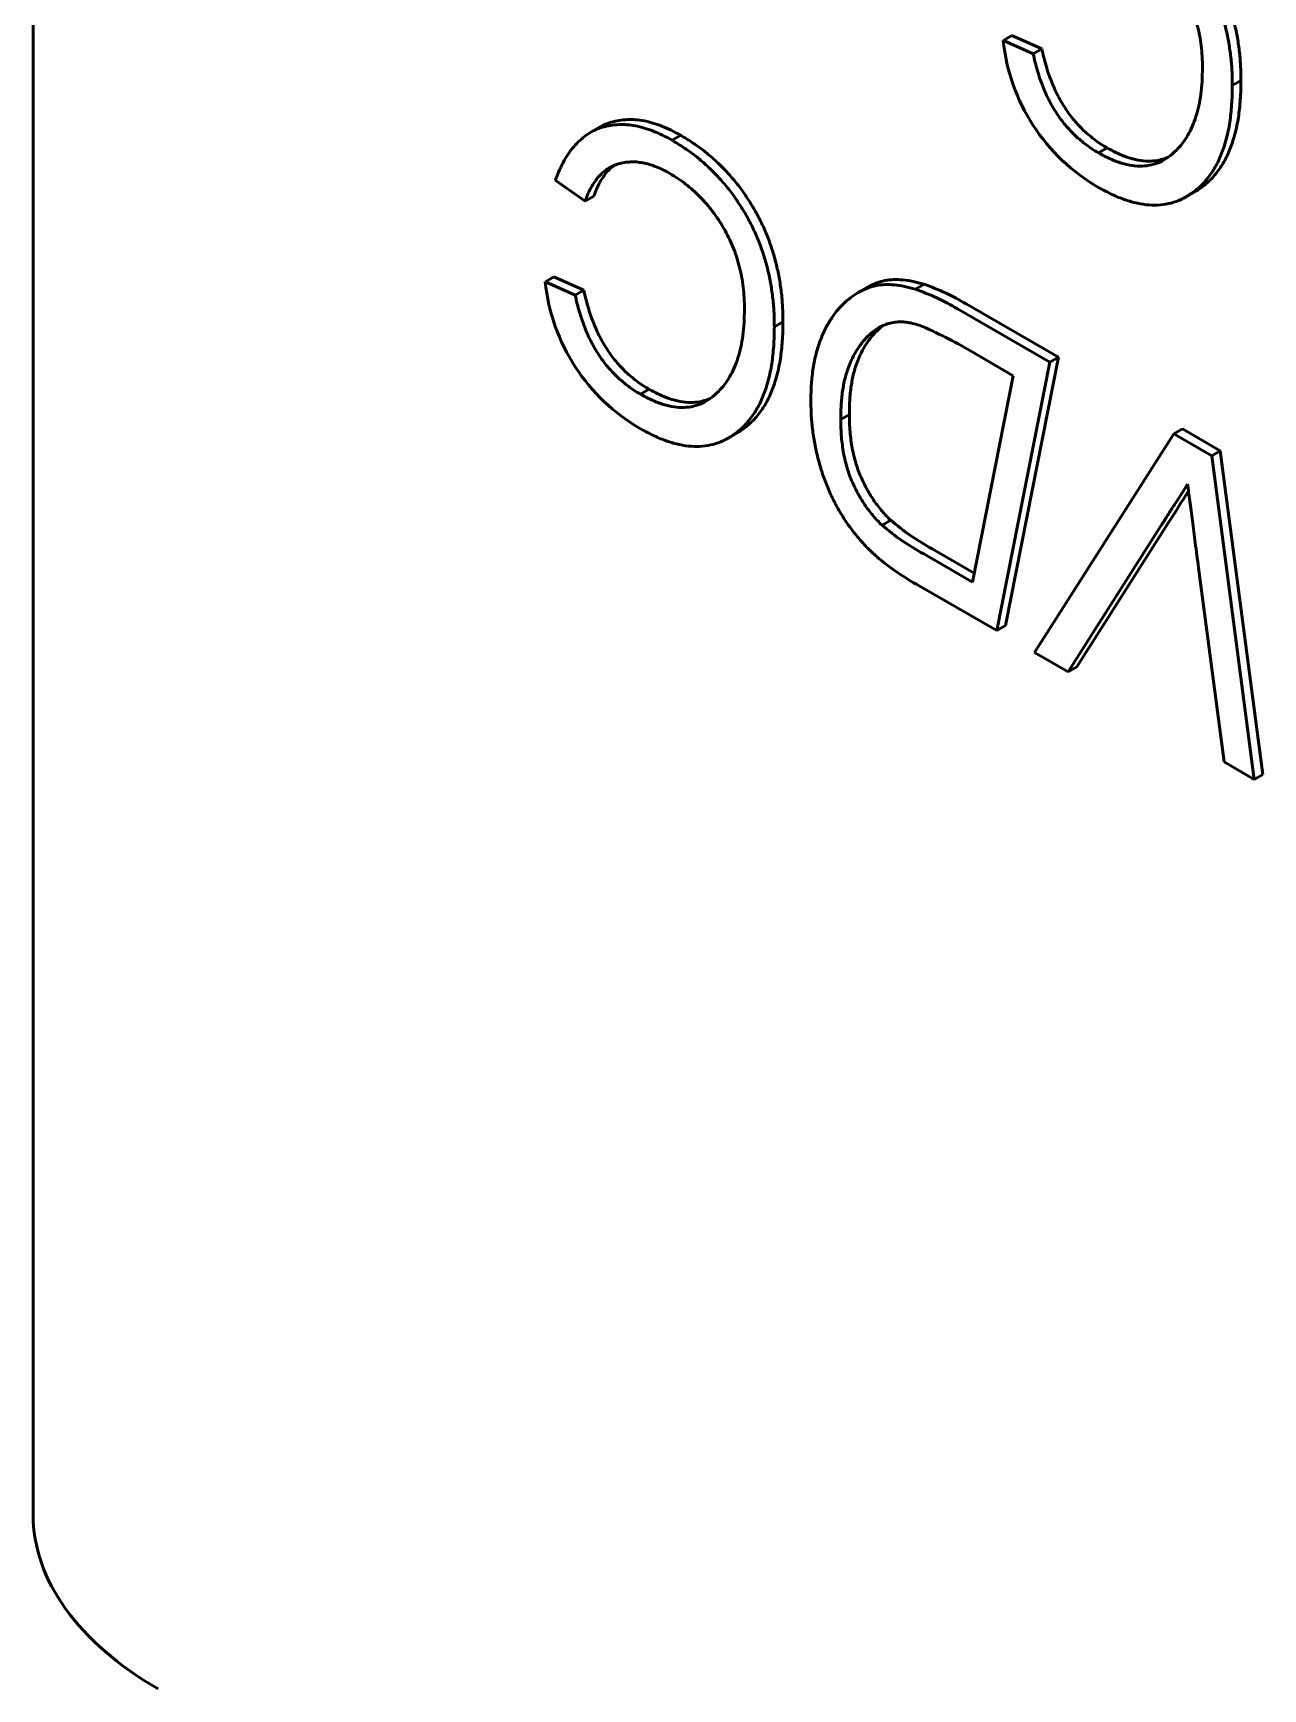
# Model space of a CAD drawing. Header units: millimetres. Extents: x 0 to 420, y 0 to 297.
# Drawn here: x 298.792 to 299.524, y 87.822 to 88.807 of the extents above; entities that cross this region are included whole.
import ezdxf

# ---------------------------------------------------------------- set-up
doc = ezdxf.new("R2010")
doc.units = ezdxf.units.MM
doc.header["$LTSCALE"] = 0.75
doc.layers.add('Visible', color=7, linetype='Continuous', lineweight=50)

msp = doc.modelspace()

# ---------------------------------------------------------------- linework, layer by layer
at = {"layer": 'Visible', "extrusion": (0, 0.816497, 0.57735)}
for p, q in [((298.79227, 87.92612), (298.79227, 92.64277)), ((299.36926, 88.80235), (299.37439, 88.80531)), ((299.36926, 88.80235), (299.38702, 88.79437)), ((299.37439, 88.80531), (299.39216, 88.79733)), ((299.38702, 88.79437), (299.39216, 88.79733)), ((299.50544, 88.77557), (299.51058, 88.77853)), ((299.12395, 88.74775), (299.12908, 88.75071)), ((299.17229, 88.74298), (299.17743, 88.74594)), ((299.42588, 88.73547), (299.43101, 88.73844)), ((299.12058, 88.70674), (299.10281, 88.71928)), ((299.47769, 88.70925), (299.48282, 88.71221)), ((299.48071, 88.71108), (299.48584, 88.71404)), ((299.12058, 88.70674), (299.12571, 88.70971)), ((299.09689, 88.65888), (299.10202, 88.66185)), ((299.10202, 88.66185), (299.11979, 88.65387)), ((299.09689, 88.65888), (299.11466, 88.65091)), ((299.11466, 88.65091), (299.11979, 88.65387)), ((299.28295, 88.65245), (299.28808, 88.65541)), ((299.31696, 88.6544), (299.32209, 88.65736)), ((299.342, 88.64272), (299.39689, 88.61102)), ((299.34713, 88.64568), (299.40202, 88.61399)), ((299.23308, 88.63211), (299.23821, 88.63507)), ((299.29084, 88.62853), (299.29597, 88.63149)), ((299.37518, 88.60305), (299.34977, 88.61772)), ((299.40202, 88.61399), (299.37045, 88.45446)), ((299.39689, 88.61102), (299.40202, 88.61399)), ((299.35088, 88.48034), (299.37518, 88.60305)), ((299.39689, 88.61102), (299.36531, 88.45149)), ((299.15351, 88.59201), (299.15864, 88.59497)), ((299.27255, 88.57709), (299.27768, 88.58005)), ((299.20533, 88.56579), (299.21046, 88.56875)), ((299.20834, 88.56762), (299.21348, 88.57058)), ((299.38789, 88.43846), (299.47066, 88.56844)), ((299.47066, 88.56844), (299.47579, 88.5714)), ((299.47066, 88.56844), (299.49317, 88.55544)), ((299.47579, 88.5714), (299.4983, 88.5584)), ((299.49317, 88.55544), (299.4983, 88.5584)), ((299.49317, 88.55544), (299.51849, 88.36306)), ((299.4983, 88.5584), (299.52362, 88.36602)), ((299.29716, 88.51417), (299.30229, 88.51713)), ((299.46753, 88.51574), (299.41288, 88.42996)), ((299.46239, 88.51278), (299.40775, 88.427)), ((299.32189, 88.49707), (299.35088, 88.48034)), ((299.32702, 88.50004), (299.35193, 88.48565)), ((299.50051, 88.37344), (299.48534, 88.48885)), ((299.36531, 88.45149), (299.31927, 88.47808)), ((299.36531, 88.45149), (299.37045, 88.45446)), ((299.40775, 88.427), (299.38789, 88.43846)), ((299.40775, 88.427), (299.41288, 88.42996)), ((299.51849, 88.36306), (299.50051, 88.37344)), ((299.51849, 88.36306), (299.52362, 88.36602))]:
    msp.add_line(p, q, dxfattribs=at)
at = {"layer": 'Visible', "extrusion": (2e-16, 0, -1)}
msp.add_arc((-299.48277, 88.81391), 0.11413, 299.87833, 354.18254, dxfattribs=at)
at = {"layer": 'Visible', "extrusion": (3e-16, -2e-16, -1)}
for centre, radius, start, end in [((-299.2104, 88.67045), 0.11413, 299.87833, 354.18254), ((-299.39394, 88.6142), 0.15524, 298.74768, 310.10369)]:
    msp.add_arc(centre, radius, start, end, dxfattribs=at)
at = {"layer": 'Visible'}
for centre, radius, start, end in [((299.27546, 88.53291), 0.12839, 58.78423, 71.13909), ((299.28059, 88.53587), 0.12839, 58.78423, 71.13909), ((299.22063, 88.39908), 0.25393, 59.4318, 67.15602), ((301.13672, 87.46473), 1.97252, 147.16347, 147.80323)]:
    msp.add_arc(centre, radius, start, end, dxfattribs=at)
at = {"layer": 'Visible', "extrusion": (1e-16, -2e-16, -1)}
for centre in [(-299.38973, 88.62207), (-299.39486, 88.62503)]:
    msp.add_arc(centre, 0.1422, 298.49002, 310.62651, dxfattribs=at)
at = {"layer": 'Visible', "extrusion": (4e-16, 0, -1)}
msp.add_ellipse((299.04627, 87.92612), major_axis=(-0.254, 0), ratio=0.57735, start_param=-0.785398, end_param=0, dxfattribs=at)
at = {"layer": 'Visible'}
for points, knots in [([(299.44979, 88.8894), (299.45207, 88.88803), (299.4565, 88.88534), (299.46299, 88.8807), (299.46911, 88.87566), (299.47486, 88.87014), (299.48026, 88.86428), (299.48532, 88.85801), (299.48997, 88.85128), (299.49426, 88.84422), (299.49813, 88.83682), (299.50148, 88.82914), (299.50429, 88.82124), (299.50661, 88.8131), (299.50838, 88.80474), (299.50967, 88.79615), (299.51045, 88.78733), (299.51053, 88.78151), (299.51058, 88.77853)], [0, 0, 0, 0, 0.067191, 0.131134, 0.192685, 0.25186, 0.309663, 0.366823, 0.423691, 0.481298, 0.539455, 0.598096, 0.658016, 0.720068, 0.784788, 0.852528, 0.92432, 1, 1, 1, 1]), ([(299.38702, 88.79437), (299.38739, 88.79267), (299.38812, 88.78934), (299.38951, 88.78439), (299.39099, 88.77965), (299.39267, 88.77511), (299.39449, 88.77076), (299.39649, 88.76661), (299.39867, 88.76265), (299.40101, 88.75887), (299.40352, 88.75528), (299.40619, 88.75187), (299.40905, 88.74869), (299.41208, 88.74565), (299.41529, 88.74281), (299.41868, 88.74014), (299.42222, 88.73766), (299.42465, 88.73621), (299.42588, 88.73547)], [0, 0, 0, 0, 0.073837, 0.143953, 0.211494, 0.275723, 0.337491, 0.397518, 0.455498, 0.513133, 0.570102, 0.6269, 0.684293, 0.743297, 0.804167, 0.866797, 0.932143, 1, 1, 1, 1]), ([(299.39216, 88.79733), (299.39253, 88.79563), (299.39325, 88.7923), (299.39464, 88.78735), (299.39613, 88.78262), (299.3978, 88.77807), (299.39962, 88.77372), (299.40162, 88.76957), (299.40381, 88.76561), (299.40615, 88.76184), (299.40866, 88.75825), (299.41132, 88.75483), (299.41419, 88.75166), (299.41721, 88.74861), (299.42043, 88.74577), (299.42381, 88.74311), (299.42735, 88.74063), (299.42978, 88.73917), (299.43101, 88.73844)], [0, 0, 0, 0, 0.073837, 0.143953, 0.211494, 0.275723, 0.337491, 0.397518, 0.455498, 0.513133, 0.570102, 0.6269, 0.684293, 0.743297, 0.804167, 0.866797, 0.932143, 1, 1, 1, 1]), ([(299.10281, 88.71928), (299.10364, 88.72136), (299.10526, 88.72545), (299.10808, 88.73102), (299.1112, 88.7359), (299.11455, 88.74021), (299.11824, 88.74378), (299.12216, 88.74678), (299.12636, 88.74915), (299.13084, 88.75083), (299.13552, 88.75189), (299.14035, 88.75241), (299.14532, 88.75231), (299.15044, 88.75167), (299.15572, 88.75033), (299.16111, 88.74854), (299.16665, 88.74609), (299.1704, 88.74402), (299.17229, 88.74298)], [0, 0, 0, 0, 0.074708, 0.146232, 0.215412, 0.28197, 0.346609, 0.409581, 0.471472, 0.532484, 0.592555, 0.651264, 0.709256, 0.766626, 0.824289, 0.881888, 0.940311, 1, 1, 1, 1]), ([(299.12908, 88.75071), (299.12989, 88.75118), (299.13212, 88.75235), (299.13597, 88.7538), (299.14065, 88.75485), (299.14548, 88.75537), (299.15046, 88.75527), (299.15557, 88.75464), (299.16085, 88.7533), (299.16624, 88.7515), (299.17179, 88.74905), (299.17553, 88.74698), (299.17742, 88.74594)], [0.43538, 0.43538, 0.43538, 0.43538, 0.4714719, 0.5324844, 0.5925553, 0.6512637, 0.7092563, 0.7666259, 0.8242887, 0.8818877, 0.9403108, 1, 1, 1, 1]), ([(299.17094, 88.72325), (299.16955, 88.72402), (299.16679, 88.72555), (299.16272, 88.7273), (299.15873, 88.72869), (299.15487, 88.72958), (299.15107, 88.73017), (299.14742, 88.73016), (299.14384, 88.72982), (299.14039, 88.72903), (299.13709, 88.72782), (299.13404, 88.7261), (299.13119, 88.72399), (299.12855, 88.72146), (299.12622, 88.71839), (299.12409, 88.71494), (299.12216, 88.71108), (299.12111, 88.7082), (299.12058, 88.70674)], [0, 0, 0, 0, 0.060714, 0.120473, 0.179174, 0.238193, 0.296791, 0.355884, 0.416315, 0.477655, 0.539918, 0.602208, 0.66495, 0.728859, 0.793839, 0.860382, 0.929196, 1, 1, 1, 1]), ([(299.1378, 88.72803), (299.13731, 88.72767), (299.1359, 88.72655), (299.13368, 88.72442), (299.13135, 88.72136), (299.12922, 88.71791), (299.12729, 88.71404), (299.12624, 88.71116), (299.12571, 88.70971)], [0.6328879, 0.6328879, 0.6328879, 0.6328879, 0.6649497, 0.7288585, 0.7938393, 0.8603818, 0.9291956, 1, 1, 1, 1]), ([(299.11979, 88.65387), (299.12016, 88.65216), (299.12088, 88.64884), (299.12227, 88.64389), (299.12376, 88.63915), (299.12543, 88.63461), (299.12725, 88.63026), (299.12925, 88.62611), (299.13144, 88.62215), (299.13378, 88.61837), (299.13629, 88.61478), (299.13895, 88.61137), (299.14182, 88.60819), (299.14484, 88.60515), (299.14806, 88.60231), (299.15144, 88.59964), (299.15499, 88.59716), (299.15741, 88.59571), (299.15864, 88.59497)], [0, 0, 0, 0, 0.073837, 0.143953, 0.211494, 0.275723, 0.337491, 0.397518, 0.455498, 0.513133, 0.570102, 0.6269, 0.684293, 0.743297, 0.804167, 0.866797, 0.932143, 1, 1, 1, 1]), ([(299.28808, 88.65541), (299.28847, 88.65563), (299.29037, 88.65669), (299.29386, 88.65829), (299.29879, 88.65966), (299.30399, 88.66031), (299.30962, 88.66005), (299.31567, 88.65916), (299.31992, 88.65797), (299.32209, 88.65736)], [0.6629098, 0.6629098, 0.6629098, 0.6629098, 0.6768704, 0.7313226, 0.783261, 0.8344571, 0.8872835, 0.9424455, 1, 1, 1, 1]), ([(299.11466, 88.65091), (299.11503, 88.6492), (299.11575, 88.64588), (299.11714, 88.64093), (299.11863, 88.63619), (299.1203, 88.63164), (299.12212, 88.62729), (299.12412, 88.62315), (299.12631, 88.61919), (299.12865, 88.61541), (299.13116, 88.61182), (299.13382, 88.6084), (299.13669, 88.60523), (299.13971, 88.60219), (299.14293, 88.59934), (299.14631, 88.59668), (299.14985, 88.5942), (299.15228, 88.59275), (299.15351, 88.59201)], [0, 0, 0, 0, 0.073837, 0.143953, 0.211494, 0.275723, 0.337491, 0.397518, 0.455498, 0.513133, 0.570102, 0.6269, 0.684293, 0.743297, 0.804167, 0.866797, 0.932143, 1, 1, 1, 1]), ([(299.30496, 88.63487), (299.30368, 88.63465), (299.30109, 88.6342), (299.29746, 88.63285), (299.29401, 88.63098), (299.29191, 88.62935), (299.29084, 88.62853)], [0, 0, 0, 0, 0.241085, 0.488237, 0.73986, 1, 1, 1, 1]), ([(299.31921, 88.63308), (299.31787, 88.63346), (299.31525, 88.6342), (299.31152, 88.63492), (299.30809, 88.63515), (299.30599, 88.63496), (299.30496, 88.63487)], [0, 0, 0, 0, 0.270181, 0.526571, 0.768237, 1, 1, 1, 1]), ([(299.29084, 88.62853), (299.28949, 88.62728), (299.28677, 88.62476), (299.28327, 88.62014), (299.28011, 88.61494), (299.27743, 88.60902), (299.27521, 88.60237), (299.27365, 88.59479), (299.27272, 88.58633), (299.27261, 88.58022), (299.27255, 88.57709)], [0, 0, 0, 0, 0.1147, 0.231253, 0.348772, 0.469431, 0.593658, 0.722866, 0.858126, 1, 1, 1, 1]), ([(299.29597, 88.63149), (299.29462, 88.63024), (299.2919, 88.62772), (299.2884, 88.6231), (299.28525, 88.6179), (299.28256, 88.61199), (299.28034, 88.60533), (299.27878, 88.59775), (299.27785, 88.58929), (299.27774, 88.58318), (299.27768, 88.58005)], [0, 0, 0, 0, 0.1147, 0.231253, 0.348772, 0.469431, 0.593658, 0.722866, 0.858126, 1, 1, 1, 1]), ([(299.29395, 88.49547), (299.29193, 88.49733), (299.28794, 88.50099), (299.28233, 88.50726), (299.27719, 88.51401), (299.27252, 88.52117), (299.26833, 88.5287), (299.26472, 88.53656), (299.26163, 88.54471), (299.25917, 88.5531), (299.25719, 88.56169), (299.25578, 88.5704), (299.25494, 88.57923), (299.25484, 88.585), (299.25479, 88.58795)], [0, 0, 0, 0, 0.080974, 0.159821, 0.237101, 0.314559, 0.392266, 0.470907, 0.551044, 0.634479, 0.720849, 0.810047, 0.90273, 1, 1, 1, 1]), ([(299.27255, 88.57709), (299.27258, 88.57532), (299.27263, 88.57187), (299.27292, 88.56674), (299.27349, 88.56178), (299.27421, 88.55703), (299.27519, 88.55245), (299.27641, 88.54805), (299.27777, 88.54385), (299.27943, 88.53983), (299.28124, 88.536), (299.28313, 88.53233), (299.2852, 88.52885), (299.28734, 88.52555), (299.28962, 88.52242), (299.29202, 88.51949), (299.29453, 88.51669), (299.29628, 88.51501), (299.29716, 88.51417)], [0, 0, 0, 0, 0.086682, 0.168274, 0.245111, 0.317334, 0.386095, 0.450577, 0.512121, 0.571266, 0.628175, 0.683804, 0.73763, 0.790853, 0.842657, 0.895089, 0.947226, 1, 1, 1, 1]), ([(299.27768, 88.58005), (299.27771, 88.57828), (299.27777, 88.57483), (299.27805, 88.56971), (299.27862, 88.56474), (299.27934, 88.55999), (299.28032, 88.55541), (299.28154, 88.55101), (299.28291, 88.54681), (299.28456, 88.54279), (299.28637, 88.53896), (299.28826, 88.53529), (299.29033, 88.53182), (299.29247, 88.52851), (299.29476, 88.52539), (299.29715, 88.52245), (299.29966, 88.51965), (299.30141, 88.51797), (299.30229, 88.51713)], [0, 0, 0, 0, 0.086682, 0.168274, 0.245111, 0.317334, 0.386095, 0.450577, 0.512121, 0.571266, 0.628175, 0.683804, 0.73763, 0.790853, 0.842657, 0.895089, 0.947226, 1, 1, 1, 1])]:
    msp.add_open_spline(points, degree=3, knots=knots, dxfattribs=at)
at = {"layer": 'Visible', "extrusion": (-2.6193e-12, -1.9487e-12, -1)}
msp.add_open_spline([(299.44466, 88.88644), (299.44694, 88.88506), (299.45137, 88.88237), (299.45786, 88.87774), (299.46398, 88.8727), (299.46972, 88.86718), (299.47512, 88.86131), (299.48018, 88.85505), (299.48483, 88.84832), (299.48913, 88.84125), (299.493, 88.83385), (299.49635, 88.82618), (299.49915, 88.81827), (299.50148, 88.81014), (299.50325, 88.80178), (299.50454, 88.79319), (299.50532, 88.78436), (299.5054, 88.77855), (299.50544, 88.77557)], degree=3, knots=[0, 0, 0, 0, 0.067191, 0.131134, 0.192685, 0.25186, 0.309663, 0.366823, 0.423691, 0.481298, 0.539455, 0.598096, 0.658016, 0.720068, 0.784788, 0.852528, 0.92432, 1, 1, 1, 1], dxfattribs=at)
at = {"layer": 'Visible', "extrusion": (4.0038e-12, 2.2034e-12, -1)}
msp.add_open_spline([(299.48768, 88.78607), (299.48765, 88.78827), (299.48759, 88.79252), (299.48698, 88.799), (299.48606, 88.80527), (299.48469, 88.8114), (299.48296, 88.81734), (299.48087, 88.82311), (299.47834, 88.82871), (299.47544, 88.83411), (299.47224, 88.83926), (299.46879, 88.84414), (299.4651, 88.84868), (299.46119, 88.85296), (299.45704, 88.85687), (299.45266, 88.8605), (299.44806, 88.86386), (299.44491, 88.86575), (299.4433, 88.86671)], degree=3, knots=[0, 0, 0, 0, 0.076554, 0.14849, 0.217041, 0.281998, 0.344266, 0.404497, 0.463309, 0.522232, 0.580564, 0.637771, 0.695076, 0.752725, 0.811565, 0.871926, 0.934728, 1, 1, 1, 1], dxfattribs=at)
at = {"layer": 'Visible', "extrusion": (-2.98661e-11, 6.8422e-12, -1)}
msp.add_open_spline([(299.47217, 88.73706), (299.47342, 88.73839), (299.47591, 88.74105), (299.47901, 88.74585), (299.48175, 88.75109), (299.48388, 88.75701), (299.48559, 88.76343), (299.48682, 88.7704), (299.48754, 88.77799), (299.48763, 88.78335), (299.48768, 88.78607)], degree=3, knots=[0, 0, 0, 0, 0.121764, 0.243133, 0.364214, 0.486457, 0.610019, 0.736748, 0.866079, 1, 1, 1, 1], dxfattribs=at)
at = {"layer": 'Visible', "extrusion": (-1.4665e-12, 3.4271e-12, -1)}
msp.add_open_spline([(299.50544, 88.77557), (299.50543, 88.77362), (299.5054, 88.76975), (299.50506, 88.76419), (299.50463, 88.75879), (299.50394, 88.75368), (299.50309, 88.74878), (299.502, 88.74417), (299.50072, 88.73979), (299.49929, 88.73562), (299.49764, 88.73171), (299.49584, 88.72801), (299.49378, 88.7246), (299.49157, 88.72139), (299.48917, 88.71841), (299.48652, 88.71574), (299.48374, 88.71324), (299.48172, 88.7118), (299.48071, 88.71108)], degree=3, knots=[0, 0, 0, 0, 0.068463, 0.135799, 0.201641, 0.266589, 0.330301, 0.39299, 0.454706, 0.516365, 0.576919, 0.637281, 0.697396, 0.757601, 0.817674, 0.878006, 0.938845, 1, 1, 1, 1], dxfattribs=at)
at = {"layer": 'Visible', "extrusion": (-3.4691e-12, 8.897e-13, -1)}
msp.add_open_spline([(299.51058, 88.77853), (299.51056, 88.77658), (299.51054, 88.77271), (299.5102, 88.76715), (299.50976, 88.76175), (299.50907, 88.75664), (299.50822, 88.75174), (299.50713, 88.74714), (299.50586, 88.74276), (299.50443, 88.73858), (299.50277, 88.73467), (299.50097, 88.73097), (299.49891, 88.72756), (299.4967, 88.72435), (299.4943, 88.72138), (299.49166, 88.71871), (299.48887, 88.71621), (299.48685, 88.71477), (299.48584, 88.71404)], degree=3, knots=[0, 0, 0, 0, 0.068463, 0.135799, 0.201641, 0.266589, 0.330301, 0.39299, 0.454706, 0.516365, 0.576919, 0.637281, 0.697396, 0.757601, 0.817674, 0.878006, 0.938845, 1, 1, 1, 1], dxfattribs=at)
at = {"layer": 'Visible', "extrusion": (-4.2503e-12, -3.8683e-12, -1)}
msp.add_open_spline([(299.17229, 88.74298), (299.17457, 88.7416), (299.179, 88.73891), (299.18549, 88.73427), (299.19161, 88.72923), (299.19736, 88.72371), (299.20276, 88.71785), (299.20782, 88.71159), (299.21247, 88.70486), (299.21676, 88.69779), (299.22063, 88.69039), (299.22398, 88.68271), (299.22679, 88.67481), (299.22911, 88.66667), (299.23088, 88.65832), (299.23217, 88.64972), (299.23295, 88.6409), (299.23303, 88.63509), (299.23308, 88.63211)], degree=3, knots=[0, 0, 0, 0, 0.067191, 0.131134, 0.192685, 0.25186, 0.309663, 0.366823, 0.423691, 0.481298, 0.539455, 0.598096, 0.658016, 0.720068, 0.784788, 0.852528, 0.92432, 1, 1, 1, 1], dxfattribs=at)
at = {"layer": 'Visible', "extrusion": (-1.8978e-12, -1.5531e-12, -1)}
msp.add_open_spline([(299.17742, 88.74594), (299.1797, 88.74456), (299.18414, 88.74187), (299.19062, 88.73723), (299.19674, 88.73219), (299.20249, 88.72667), (299.20789, 88.72081), (299.21295, 88.71455), (299.2176, 88.70782), (299.22189, 88.70075), (299.22576, 88.69335), (299.22911, 88.68568), (299.23192, 88.67777), (299.23424, 88.66963), (299.23601, 88.66128), (299.23731, 88.65268), (299.23808, 88.64386), (299.23816, 88.63805), (299.23821, 88.63507)], degree=3, knots=[0, 0, 0, 0, 0.067191, 0.131134, 0.192685, 0.25186, 0.309663, 0.366823, 0.423691, 0.481298, 0.539455, 0.598096, 0.658016, 0.720068, 0.784788, 0.852528, 0.92432, 1, 1, 1, 1], dxfattribs=at)
at = {"layer": 'Visible', "extrusion": (3.8e-15, 8.8558e-12, -1)}
msp.add_open_spline([(299.42588, 88.73547), (299.42821, 88.7342), (299.43279, 88.7317), (299.43948, 88.72925), (299.44584, 88.72777), (299.45184, 88.72744), (299.45748, 88.72821), (299.4628, 88.73003), (299.46776, 88.73296), (299.47068, 88.73567), (299.47217, 88.73706)], degree=3, knots=[0, 0, 0, 0, 0.127954, 0.251949, 0.372493, 0.492183, 0.613003, 0.73653, 0.86526, 1, 1, 1, 1], dxfattribs=at)
at = {"layer": 'Visible', "extrusion": (-6.9666e-12, 3.994e-13, -1)}
msp.add_open_spline([(299.43101, 88.73844), (299.43334, 88.73716), (299.43793, 88.73466), (299.44461, 88.73221), (299.45097, 88.73074), (299.45697, 88.7304), (299.46248, 88.73115), (299.46585, 88.73228), (299.46742, 88.73297)], degree=3, knots=[0, 0, 0, 0, 0.1279535, 0.2519488, 0.3724932, 0.4921835, 0.6130034, 0.7278069, 0.7278069, 0.7278069, 0.7278069], dxfattribs=at)
at = {"layer": 'Visible', "extrusion": (-5.0048e-12, -2.7542e-12, -1)}
msp.add_open_spline([(299.21531, 88.64261), (299.21528, 88.6448), (299.21523, 88.64905), (299.21461, 88.65554), (299.21369, 88.66181), (299.21232, 88.66794), (299.21059, 88.67388), (299.2085, 88.67965), (299.20597, 88.68524), (299.20308, 88.69065), (299.19987, 88.6958), (299.19642, 88.70067), (299.19273, 88.70522), (299.18882, 88.7095), (299.18467, 88.71341), (299.18029, 88.71704), (299.17569, 88.7204), (299.17254, 88.72229), (299.17094, 88.72325)], degree=3, knots=[0, 0, 0, 0, 0.076554, 0.14849, 0.217041, 0.281998, 0.344266, 0.404497, 0.463309, 0.522232, 0.580564, 0.637771, 0.695076, 0.752725, 0.811565, 0.871926, 0.934728, 1, 1, 1, 1], dxfattribs=at)
at = {"layer": 'Visible', "extrusion": (-2.8009e-12, -6.6237e-12, -1)}
msp.add_open_spline([(299.48071, 88.71108), (299.47886, 88.70993), (299.47522, 88.70766), (299.46914, 88.70554), (299.46276, 88.70441), (299.45604, 88.70435), (299.44898, 88.70537), (299.44158, 88.70749), (299.43385, 88.71058), (299.42859, 88.71347), (299.42591, 88.71494)], degree=3, knots=[0, 0, 0, 0, 0.129717, 0.255168, 0.378006, 0.499614, 0.620775, 0.74407, 0.8699, 1, 1, 1, 1], dxfattribs=at)
at = {"layer": 'Visible', "extrusion": (-1.32014e-09, 2.21403e-09, -1)}
msp.add_open_spline([(299.48584, 88.71404), (299.48484, 88.71342), (299.48384, 88.7128), (299.48283, 88.71221)], degree=3, dxfattribs=at)
at = {"layer": 'Visible', "extrusion": (-2.6954e-12, 2.7358e-12, -1)}
msp.add_open_spline([(299.25479, 88.58795), (299.25485, 88.59141), (299.25497, 88.59819), (299.25604, 88.60762), (299.25779, 88.61619), (299.26023, 88.62386), (299.26324, 88.63067), (299.26667, 88.63674), (299.27052, 88.64206), (299.2748, 88.64652), (299.2793, 88.65024), (299.28397, 88.65315), (299.28873, 88.65533), (299.29366, 88.6567), (299.29886, 88.65734), (299.30449, 88.65709), (299.31054, 88.6562), (299.31479, 88.65501), (299.31696, 88.6544)], degree=3, knots=[0, 0, 0, 0, 0.077723, 0.152498, 0.224882, 0.295406, 0.363791, 0.430071, 0.49486, 0.558338, 0.619324, 0.67687, 0.731323, 0.783261, 0.834457, 0.887283, 0.942446, 1, 1, 1, 1], dxfattribs=at)
at = {"layer": 'Visible', "extrusion": (1.0721e-12, -6.292e-13, -1)}
msp.add_open_spline([(299.1998, 88.59359), (299.20105, 88.59492), (299.20354, 88.59758), (299.20665, 88.60239), (299.20938, 88.60762), (299.21151, 88.61354), (299.21322, 88.61997), (299.21446, 88.62694), (299.21517, 88.63452), (299.21526, 88.63988), (299.21531, 88.64261)], degree=3, knots=[0, 0, 0, 0, 0.121764, 0.243133, 0.364214, 0.486457, 0.610019, 0.736748, 0.866079, 1, 1, 1, 1], dxfattribs=at)
at = {"layer": 'Visible', "extrusion": (-7.5959e-12, 4.015e-12, -1)}
msp.add_open_spline([(299.23308, 88.63211), (299.23306, 88.63015), (299.23304, 88.62628), (299.2327, 88.62072), (299.23226, 88.61533), (299.23157, 88.61022), (299.23072, 88.60532), (299.22963, 88.60071), (299.22836, 88.59633), (299.22693, 88.59215), (299.22527, 88.58825), (299.22347, 88.58454), (299.22141, 88.58113), (299.2192, 88.57792), (299.2168, 88.57495), (299.21416, 88.57228), (299.21137, 88.56978), (299.20935, 88.56834), (299.20834, 88.56762)], degree=3, knots=[0, 0, 0, 0, 0.068463, 0.135799, 0.201641, 0.266589, 0.330301, 0.39299, 0.454706, 0.516365, 0.576919, 0.637281, 0.697396, 0.757601, 0.817674, 0.878006, 0.938845, 1, 1, 1, 1], dxfattribs=at)
at = {"layer": 'Visible', "extrusion": (4.7992e-12, -7.388e-13, -1)}
msp.add_open_spline([(299.23821, 88.63507), (299.23819, 88.63312), (299.23817, 88.62925), (299.23783, 88.62368), (299.23739, 88.61829), (299.2367, 88.61318), (299.23585, 88.60828), (299.23476, 88.60367), (299.23349, 88.59929), (299.23206, 88.59512), (299.2304, 88.59121), (299.2286, 88.5875), (299.22655, 88.58409), (299.22433, 88.58089), (299.22193, 88.57791), (299.21929, 88.57524), (299.2165, 88.57274), (299.21448, 88.5713), (299.21348, 88.57058)], degree=3, knots=[0, 0, 0, 0, 0.068463, 0.135799, 0.201641, 0.266589, 0.330301, 0.39299, 0.454706, 0.516365, 0.576919, 0.637281, 0.697396, 0.757601, 0.817674, 0.878006, 0.938845, 1, 1, 1, 1], dxfattribs=at)
at = {"layer": 'Visible', "extrusion": (4.95407e-09, -6.41722e-09, 1)}
msp.add_open_spline([(299.29789, 88.63294), (299.29724, 88.63247), (299.2966, 88.63198), (299.29597, 88.63149)], degree=3, dxfattribs=at)
at = {"layer": 'Visible', "extrusion": (-5.07e-14, 1.04483e-11, -1)}
msp.add_open_spline([(299.15351, 88.59201), (299.15584, 88.59074), (299.16043, 88.58823), (299.16711, 88.58578), (299.17347, 88.58431), (299.17947, 88.58397), (299.18512, 88.58475), (299.19043, 88.58657), (299.19539, 88.5895), (299.19831, 88.59221), (299.1998, 88.59359)], degree=3, knots=[0, 0, 0, 0, 0.127954, 0.251949, 0.372493, 0.492183, 0.613003, 0.73653, 0.86526, 1, 1, 1, 1], dxfattribs=at)
at = {"layer": 'Visible', "extrusion": (3.6879e-12, -1.4437e-11, -1)}
msp.add_open_spline([(299.15864, 88.59497), (299.16097, 88.5937), (299.16556, 88.5912), (299.17224, 88.58875), (299.1786, 88.58727), (299.1846, 88.58694), (299.19011, 88.58769), (299.19348, 88.58882), (299.19505, 88.58951)], degree=3, knots=[0, 0, 0, 0, 0.1279535, 0.2519488, 0.3724932, 0.4921835, 0.6130034, 0.7278069, 0.7278069, 0.7278069, 0.7278069], dxfattribs=at)
at = {"layer": 'Visible', "extrusion": (-1.8548e-12, 6.7958e-12, -1)}
msp.add_open_spline([(299.20834, 88.56762), (299.20649, 88.56646), (299.20285, 88.5642), (299.19677, 88.56207), (299.19039, 88.56094), (299.18368, 88.56088), (299.17661, 88.56191), (299.16921, 88.56403), (299.16149, 88.56712), (299.15622, 88.57001), (299.15354, 88.57148)], degree=3, knots=[0, 0, 0, 0, 0.129717, 0.255168, 0.378006, 0.499614, 0.620775, 0.74407, 0.8699, 1, 1, 1, 1], dxfattribs=at)
at = {"layer": 'Visible', "extrusion": (1.51477e-09, -2.52698e-09, -1)}
msp.add_open_spline([(299.21348, 88.57058), (299.21248, 88.56996), (299.21148, 88.56934), (299.21046, 88.56875)], degree=3, dxfattribs=at)
at = {"layer": 'Visible', "extrusion": (-1.45646e-09, 9.24805e-10, 1)}
msp.add_open_spline([(299.4788, 88.53852), (299.47797, 88.53721), (299.47635, 88.53466), (299.47397, 88.53094), (299.47172, 88.52742), (299.46958, 88.52414), (299.46762, 88.521), (299.46577, 88.51808), (299.46403, 88.51537), (299.46293, 88.51362), (299.46239, 88.51278)], degree=3, knots=[0, 0, 0, 0, 0.152584, 0.297207, 0.433869, 0.562571, 0.683675, 0.796816, 0.901996, 1, 1, 1, 1], dxfattribs=at)
at = {"layer": 'Visible', "extrusion": (-1.3297e-08, -1.74717e-09, -1)}
msp.add_open_spline([(299.48534, 88.48885), (299.48501, 88.49138), (299.48437, 88.4963), (299.48341, 88.5035), (299.48251, 88.5103), (299.48169, 88.51669), (299.48088, 88.52271), (299.48014, 88.52834), (299.47947, 88.53356), (299.47902, 88.53691), (299.4788, 88.53852)], degree=3, knots=[0, 0, 0, 0, 0.152782, 0.297886, 0.434432, 0.563177, 0.684243, 0.797508, 0.90297, 1, 1, 1, 1], dxfattribs=at)

doc.saveas('drawing.dxf')
